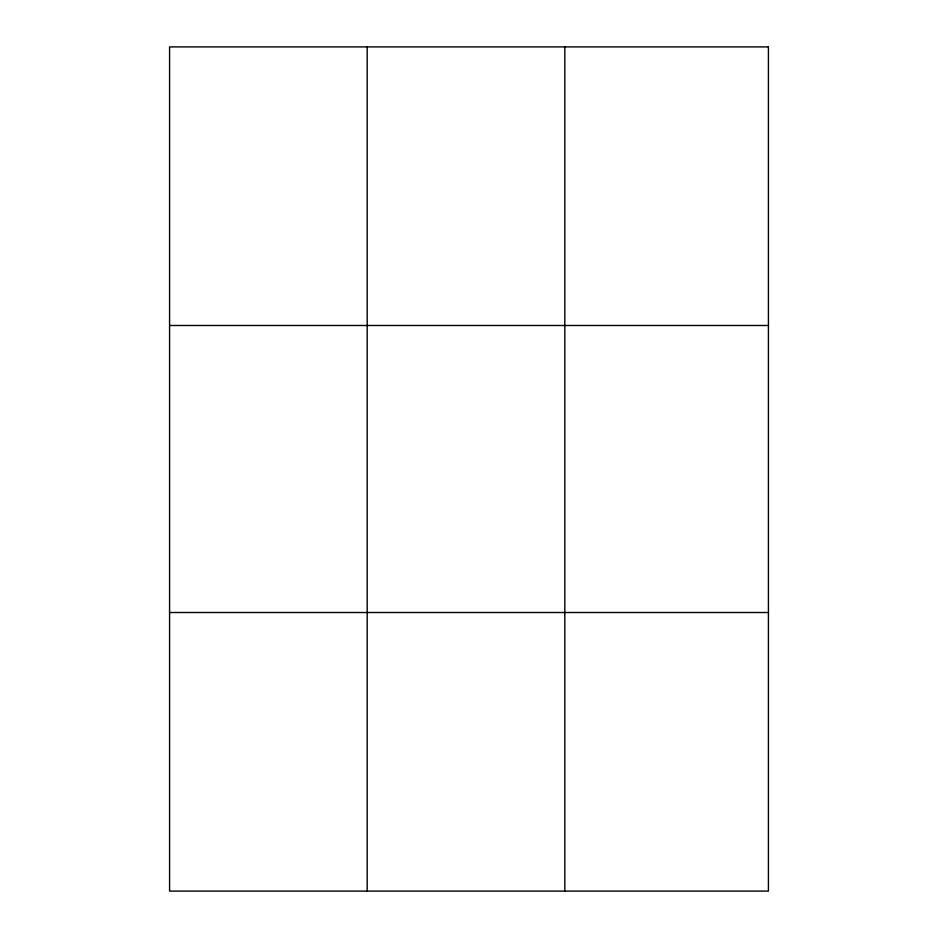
<?xml version="1.0" encoding="UTF-8"?>
<svg xmlns="http://www.w3.org/2000/svg" width="938" height="938" viewBox="0 0 938 938"><rect width="100%" height="100%" fill="white"/><g stroke="black" fill="none" stroke-linecap="round" stroke-linejoin="round"><path stroke-width="1.41" d="M367.192 891.1L367.192 46.9M564.817 891.1L564.817 46.9M169.579 325.486L768.421 325.486M169.579 612.514L768.421 612.514M768.421 46.9L768.421 891.1L169.579 891.1L169.579 46.9L768.421 46.9"/></g></svg>
